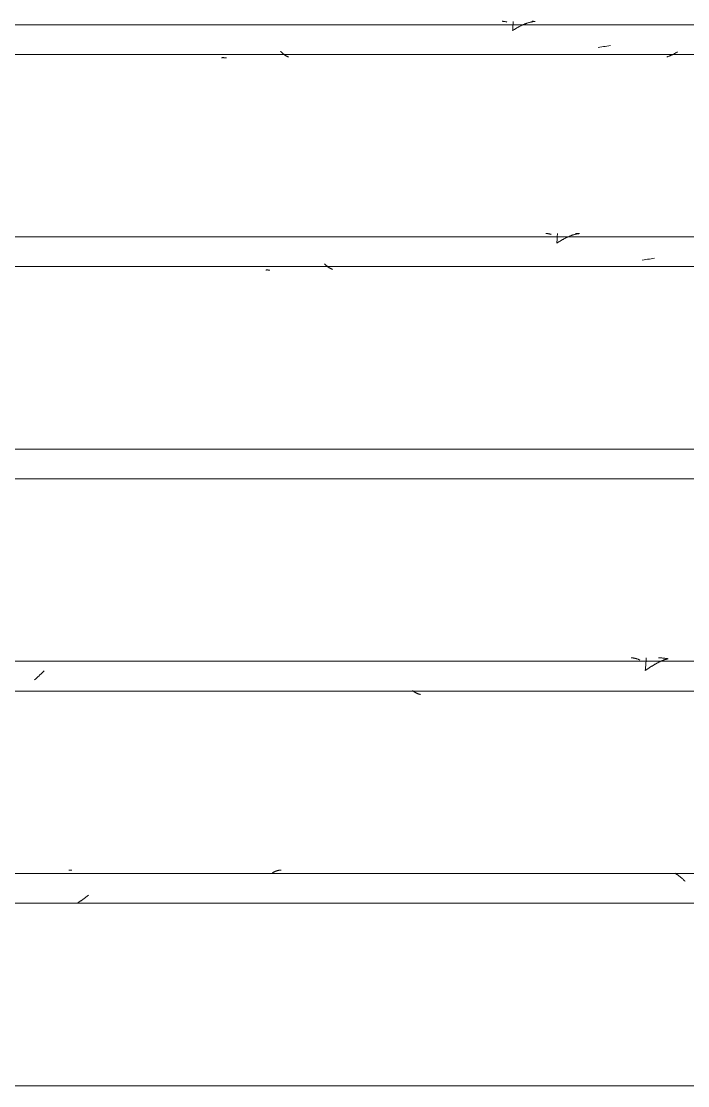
# Model space of a CAD drawing. Header units: millimetres. Extents: x -2100 to 124761, y -10432 to 93550.
# Drawn here: x 27177 to 27625, y -1000 to -283 of the extents above; entities that cross this region are included whole.
import ezdxf

# ---------------------------------------------------------------- set-up
doc = ezdxf.new("R2010")
doc.units = ezdxf.units.MM
doc.layers.add('NET CAT', color=3, linetype='Continuous', lineweight=5)
doc.layers.add('NET THAY 1', color=41, linetype='Continuous', lineweight=5)

# ---------------------------------------------------------------- blocks, each defined once
blk = doc.blocks.new('FP_4-MẶT ĐỨNG TRỤC A-Q')
at = {"layer": 'NET THAY 1'}
for p, q in [((31483.97, -857.14), (22887.32, -857.14)), ((27209.45, -854.82), (27208.46, -854.82)), ((27210.43, -854.82), (27209.45, -854.82)), ((27345.75, -856.51), (27345.5, -856.65)), ((27346, -856.38), (27345.75, -856.51)), ((27346.24, -856.26), (27346, -856.38)), ((27346.49, -856.14), (27346.24, -856.26)), ((27346.74, -856.02), (27346.49, -856.14)), ((27346.98, -855.91), (27346.74, -856.02)), ((27347.23, -855.8), (27346.98, -855.91)), ((27347.48, -855.7), (27347.23, -855.8)), ((27347.72, -855.61), (27347.48, -855.7)), ((27347.97, -855.52), (27347.72, -855.61)), ((27348.22, -855.43), (27347.97, -855.52)), ((27348.46, -855.35), (27348.22, -855.43)), ((27348.71, -855.28), (27348.46, -855.35)), ((27348.95, -855.21), (27348.71, -855.28)), ((27349.2, -855.15), (27348.95, -855.21)), ((27349.44, -855.09), (27349.2, -855.15)), ((27349.69, -855.04), (27349.44, -855.09)), ((27349.93, -854.99), (27349.69, -855.04)), ((27350.17, -854.95), (27349.93, -854.99)), ((27350.42, -854.91), (27350.17, -854.95)), ((27350.66, -854.88), (27350.42, -854.91)), ((27350.91, -854.86), (27350.66, -854.88)), ((27351.15, -854.84), (27350.91, -854.86)), ((27351.39, -854.83), (27351.15, -854.84)), ((27616.88, -857.17), (27616.6, -857)), ((27617.16, -857.34), (27616.88, -857.17)), ((27617.45, -857.52), (27617.16, -857.34)), ((27617.73, -857.71), (27617.45, -857.52)), ((27618.01, -857.9), (27617.73, -857.71)), ((27618.29, -858.09), (27618.01, -857.9)), ((27618.57, -858.29), (27618.29, -858.09)), ((27618.85, -858.5), (27618.57, -858.29)), ((27619.13, -858.7), (27618.85, -858.5)), ((27619.41, -858.92), (27619.13, -858.7)), ((27619.69, -859.14), (27619.41, -858.92)), ((27619.97, -859.36), (27619.69, -859.14)), ((27620.25, -859.59), (27619.97, -859.36)), ((27620.52, -859.82), (27620.25, -859.59)), ((27620.8, -860.06), (27620.52, -859.82)), ((27621.07, -860.3), (27620.8, -860.06)), ((27621.35, -860.54), (27621.07, -860.3)), ((27621.62, -860.79), (27621.35, -860.54)), ((27621.9, -861.04), (27621.62, -860.79)), ((27622.17, -861.29), (27621.9, -861.04)), ((27622.44, -861.55), (27622.17, -861.29)), ((27622.71, -861.81), (27622.44, -861.55)), ((27622.98, -862.08), (27622.71, -861.81)), ((27623.25, -862.34), (27622.98, -862.08)), ((27218.52, -874.2), (27218.23, -874.42)), ((27218.81, -873.99), (27218.52, -874.2)), ((27219.11, -873.77), (27218.81, -873.99)), ((27219.4, -873.54), (27219.11, -873.77)), ((27219.69, -873.32), (27219.4, -873.54)), ((27219.98, -873.09), (27219.69, -873.32)), ((27220.27, -872.86), (27219.98, -873.09)), ((27220.56, -872.63), (27220.27, -872.86)), ((27220.85, -872.39), (27220.56, -872.63)), ((27221.13, -872.15), (27220.85, -872.39)), ((27221.42, -871.91), (27221.13, -872.15)), ((27221.71, -871.67), (27221.42, -871.91)), ((22887.32, -877.14), (31483.97, -877.14)), ((27214.97, -876.52), (27214.67, -876.69)), ((27215.27, -876.35), (27214.97, -876.52)), ((27215.57, -876.18), (27215.27, -876.35)), ((27215.86, -876), (27215.57, -876.18)), ((27216.16, -875.81), (27215.86, -876)), ((27216.46, -875.62), (27216.16, -875.81)), ((27216.75, -875.43), (27216.46, -875.62)), ((27217.05, -875.24), (27216.75, -875.43)), ((27217.35, -875.04), (27217.05, -875.24)), ((27217.64, -874.83), (27217.35, -875.04)), ((27217.93, -874.63), (27217.64, -874.83)), ((27218.23, -874.42), (27217.93, -874.63))]:
    blk.add_line(p, q, dxfattribs=at)
blk = doc.blocks.new('FP_5-MẶT ĐỨNG TRỤC A-Q')
at = {"layer": 'NET THAY 1'}
for p, q in [((31454.24, -714.29), (22887.32, -714.29)), ((27587.4, -711.97), (27587.11, -711.96)), ((27587.69, -711.99), (27587.4, -711.97)), ((27587.98, -712.01), (27587.69, -711.99)), ((27588.27, -712.04), (27587.98, -712.01)), ((27588.55, -712.08), (27588.27, -712.04)), ((27588.84, -712.12), (27588.55, -712.08)), ((27589.13, -712.17), (27588.84, -712.12)), ((27589.42, -712.23), (27589.13, -712.17)), ((27589.71, -712.3), (27589.42, -712.23)), ((27590, -712.37), (27589.71, -712.3)), ((27590.28, -712.44), (27590, -712.37)), ((27590.57, -712.53), (27590.28, -712.44)), ((27590.86, -712.62), (27590.57, -712.53)), ((27591.15, -712.72), (27590.86, -712.62)), ((27591.43, -712.82), (27591.15, -712.72)), ((27591.72, -712.93), (27591.43, -712.82)), ((27592.01, -713.04), (27591.72, -712.93)), ((27592.29, -713.17), (27592.01, -713.04)), ((27592.58, -713.29), (27592.29, -713.17)), ((27592.86, -713.43), (27592.58, -713.29)), ((27596.88, -716.07), (27596.8, -717.08)), ((27596.95, -715.15), (27596.88, -716.07)), ((27597, -714.33), (27596.95, -715.15)), ((27597.05, -713.62), (27597, -714.33)), ((27597.09, -713.03), (27597.05, -713.62)), ((27597.12, -712.57), (27597.09, -713.03)), ((27597.15, -712.23), (27597.12, -712.57)), ((27597.17, -712.03), (27597.15, -712.23)), ((27602.71, -716.46), (27602.39, -716.65)), ((27603.03, -716.27), (27602.71, -716.46)), ((27603.35, -716.09), (27603.03, -716.27)), ((27603.67, -715.91), (27603.35, -716.09)), ((27604, -715.73), (27603.67, -715.91)), ((27604.32, -715.55), (27604, -715.73)), ((27604.64, -715.38), (27604.32, -715.55)), ((27604.96, -715.21), (27604.64, -715.38)), ((27605.28, -715.05), (27604.96, -715.21)), ((27605.6, -714.89), (27605.28, -715.05)), ((27605.8, -711.97), (27605.36, -711.96)), ((27605.92, -714.73), (27605.6, -714.89)), ((27606.24, -711.98), (27605.8, -711.97)), ((27606.23, -714.58), (27605.92, -714.73)), ((27606.55, -714.43), (27606.23, -714.58)), ((27606.68, -711.99), (27606.24, -711.98)), ((27606.87, -714.29), (27606.55, -714.43)), ((27607.11, -712.01), (27606.68, -711.99)), ((27607.19, -714.15), (27606.87, -714.29)), ((27607.55, -712.04), (27607.11, -712.01)), ((27607.5, -714.01), (27607.19, -714.15)), ((27607.82, -713.88), (27607.5, -714.01)), ((27607.99, -712.07), (27607.55, -712.04)), ((27608.14, -713.75), (27607.82, -713.88)), ((27608.42, -712.1), (27607.99, -712.07)), ((27608.45, -713.62), (27608.14, -713.75)), ((27608.86, -712.14), (27608.42, -712.1)), ((27608.77, -713.5), (27608.45, -713.62)), ((27609.09, -713.38), (27608.77, -713.5)), ((27609.3, -712.18), (27608.86, -712.14)), ((27609.4, -713.27), (27609.09, -713.38)), ((27609.73, -712.23), (27609.3, -712.18)), ((27609.72, -713.16), (27609.4, -713.27)), ((27610.03, -713.06), (27609.72, -713.16)), ((27610.17, -712.28), (27609.73, -712.23)), ((27610.35, -712.96), (27610.03, -713.06)), ((27610.61, -712.34), (27610.17, -712.28)), ((27610.66, -712.87), (27610.35, -712.96)), ((27611.04, -712.4), (27610.61, -712.34)), ((27610.97, -712.78), (27610.66, -712.87)), ((27611.29, -712.69), (27610.97, -712.78)), ((27611.48, -712.47), (27611.04, -712.4)), ((27611.6, -712.61), (27611.29, -712.69)), ((27611.92, -712.54), (27611.48, -712.47)), ((27611.92, -712.54), (27611.6, -712.61)), ((27188.78, -723.71), (27188.5, -723.97)), ((27189.05, -723.45), (27188.78, -723.71)), ((27189.32, -723.19), (27189.05, -723.45)), ((27189.59, -722.93), (27189.32, -723.19)), ((27189.87, -722.67), (27189.59, -722.93)), ((27190.14, -722.41), (27189.87, -722.67)), ((27190.41, -722.15), (27190.14, -722.41)), ((27190.68, -721.89), (27190.41, -722.15)), ((27190.94, -721.63), (27190.68, -721.89)), ((27191.21, -721.38), (27190.94, -721.63)), ((27191.48, -721.12), (27191.21, -721.38)), ((27191.75, -720.87), (27191.48, -721.12)), ((27192.01, -720.62), (27191.75, -720.87)), ((27596.6, -719.32), (27596.48, -720.54)), ((27596.82, -720.28), (27596.49, -720.51)), ((27596.71, -718.17), (27596.6, -719.32)), ((27596.8, -717.08), (27596.71, -718.17)), ((27597.15, -720.05), (27596.82, -720.28)), ((27597.48, -719.82), (27597.15, -720.05)), ((27597.81, -719.6), (27597.48, -719.82)), ((27598.14, -719.37), (27597.81, -719.6)), ((27598.47, -719.15), (27598.14, -719.37)), ((27598.8, -718.93), (27598.47, -719.15)), ((27599.13, -718.71), (27598.8, -718.93)), ((27599.46, -718.49), (27599.13, -718.71)), ((27599.78, -718.27), (27599.46, -718.49)), ((27600.11, -718.06), (27599.78, -718.27)), ((27600.44, -717.85), (27600.11, -718.06)), ((27600.76, -717.64), (27600.44, -717.85)), ((27601.09, -717.44), (27600.76, -717.64)), ((27601.41, -717.24), (27601.09, -717.44)), ((27601.74, -717.04), (27601.41, -717.24)), ((27602.06, -716.84), (27601.74, -717.04)), ((27602.39, -716.65), (27602.06, -716.84)), ((27185.73, -726.58), (27185.45, -726.84)), ((27186.01, -726.32), (27185.73, -726.58)), ((27186.29, -726.06), (27186.01, -726.32)), ((27186.57, -725.8), (27186.29, -726.06)), ((27186.85, -725.54), (27186.57, -725.8)), ((27187.12, -725.28), (27186.85, -725.54)), ((27187.4, -725.02), (27187.12, -725.28)), ((27187.68, -724.76), (27187.4, -725.02)), ((27187.95, -724.5), (27187.68, -724.76)), ((27188.23, -724.23), (27187.95, -724.5)), ((27188.5, -723.97), (27188.23, -724.23)), ((22887.32, -734.29), (31454.24, -734.29)), ((27440.09, -734.12), (27439.87, -733.94)), ((27440.32, -734.29), (27440.09, -734.12)), ((27440.55, -734.46), (27440.32, -734.29)), ((27440.78, -734.62), (27440.55, -734.46)), ((27441, -734.77), (27440.78, -734.62)), ((27441.23, -734.92), (27441, -734.77)), ((27441.45, -735.07), (27441.23, -734.92)), ((27441.68, -735.21), (27441.45, -735.07)), ((27441.9, -735.34), (27441.68, -735.21)), ((27442.13, -735.46), (27441.9, -735.34)), ((27442.35, -735.58), (27442.13, -735.46)), ((27442.58, -735.7), (27442.35, -735.58)), ((27442.8, -735.8), (27442.58, -735.7)), ((27443.02, -735.9), (27442.8, -735.8)), ((27443.25, -736), (27443.02, -735.9)), ((27443.47, -736.09), (27443.25, -736)), ((27443.69, -736.17), (27443.47, -736.09)), ((27443.91, -736.24), (27443.69, -736.17)), ((27444.14, -736.31), (27443.91, -736.24)), ((27444.36, -736.37), (27444.14, -736.31)), ((27444.58, -736.42), (27444.36, -736.37)), ((27444.8, -736.47), (27444.58, -736.42)), ((27445.02, -736.51), (27444.8, -736.47)), ((27445.24, -736.55), (27445.02, -736.51))]:
    blk.add_line(p, q, dxfattribs=at)
blk = doc.blocks.new('FP_6-MẶT ĐỨNG TRỤC A-Q')
at = {"layer": 'NET THAY 1'}
for p, q in [((31424.51, -571.43), (22887.32, -571.43)), ((22887.32, -591.43), (31424.51, -591.43))]:
    blk.add_line(p, q, dxfattribs=at)
blk = doc.blocks.new('FP_7-MẶT ĐỨNG TRỤC A-Q')
at = {"layer": 'NET THAY 1'}
for p, q in [((31394.78, -428.57), (22887.32, -428.57)), ((27529.83, -426.26), (27529.55, -426.25)), ((27530.11, -426.27), (27529.83, -426.26)), ((27530.38, -426.29), (27530.11, -426.27)), ((27530.66, -426.32), (27530.38, -426.29)), ((27530.94, -426.36), (27530.66, -426.32)), ((27531.22, -426.4), (27530.94, -426.36)), ((27531.5, -426.44), (27531.22, -426.4)), ((27531.77, -426.5), (27531.5, -426.44)), ((27532.05, -426.56), (27531.77, -426.5)), ((27532.33, -426.62), (27532.05, -426.56)), ((27532.61, -426.69), (27532.33, -426.62)), ((27532.88, -426.77), (27532.61, -426.69)), ((27533.16, -426.86), (27532.88, -426.77)), ((27537.16, -429.89), (27537.09, -430.79)), ((27537.22, -429.07), (27537.16, -429.89)), ((27537.26, -428.34), (27537.22, -429.07)), ((27537.3, -427.71), (27537.26, -428.34)), ((27537.34, -427.19), (27537.3, -427.71)), ((27537.37, -426.78), (27537.34, -427.19)), ((27537.39, -426.48), (27537.37, -426.78)), ((27537.41, -426.3), (27537.39, -426.48)), ((27541.78, -429.86), (27541.46, -430.03)), ((27542.1, -429.68), (27541.78, -429.86)), ((27542.42, -429.52), (27542.1, -429.68)), ((27542.74, -429.35), (27542.42, -429.52)), ((27543.06, -429.19), (27542.74, -429.35)), ((27543.38, -429.03), (27543.06, -429.19)), ((27543.7, -428.88), (27543.38, -429.03)), ((27544.02, -428.73), (27543.7, -428.88)), ((27544.34, -428.59), (27544.02, -428.73)), ((27544.65, -428.44), (27544.34, -428.59)), ((27544.97, -428.31), (27544.65, -428.44)), ((27545.29, -428.17), (27544.97, -428.31)), ((27545.6, -428.04), (27545.29, -428.17)), ((27545.92, -427.92), (27545.6, -428.04)), ((27546.24, -427.8), (27545.92, -427.92)), ((27546.55, -427.68), (27546.24, -427.8)), ((27546.87, -427.57), (27546.55, -427.68)), ((27547.18, -427.46), (27546.87, -427.57)), ((27547.5, -427.36), (27547.18, -427.46)), ((27547.81, -427.26), (27547.5, -427.36)), ((27548.13, -427.16), (27547.81, -427.26)), ((27548.44, -427.07), (27548.13, -427.16)), ((27548.76, -426.99), (27548.44, -427.07)), ((27549.07, -426.9), (27548.76, -426.99)), ((27549.38, -426.83), (27549.07, -426.9)), ((27549.7, -426.76), (27549.38, -426.83)), ((27550.08, -426.25), (27549.65, -426.25)), ((27550.01, -426.69), (27549.7, -426.76)), ((27550.32, -426.63), (27550.01, -426.69)), ((27550.5, -426.26), (27550.08, -426.25)), ((27550.64, -426.57), (27550.32, -426.63)), ((27550.93, -426.28), (27550.5, -426.26)), ((27550.95, -426.51), (27550.64, -426.57)), ((27551.35, -426.3), (27550.93, -426.28)), ((27551.26, -426.47), (27550.95, -426.51)), ((27551.57, -426.42), (27551.26, -426.47)), ((27551.77, -426.32), (27551.35, -426.3)), ((27551.89, -426.38), (27551.57, -426.42)), ((27552.2, -426.35), (27551.77, -426.32)), ((27552.2, -426.35), (27551.89, -426.38)), ((27537.01, -431.77), (27536.92, -432.82)), ((27537.25, -432.58), (27536.92, -432.8)), ((27537.09, -430.79), (27537.01, -431.77)), ((27537.58, -432.37), (27537.25, -432.58)), ((27537.9, -432.16), (27537.58, -432.37)), ((27538.23, -431.95), (27537.9, -432.16)), ((27538.55, -431.75), (27538.23, -431.95)), ((27538.88, -431.54), (27538.55, -431.75)), ((27539.2, -431.34), (27538.88, -431.54)), ((27539.53, -431.15), (27539.2, -431.34)), ((27539.85, -430.95), (27539.53, -431.15)), ((27540.17, -430.76), (27539.85, -430.95)), ((27540.5, -430.57), (27540.17, -430.76)), ((27540.82, -430.39), (27540.5, -430.57)), ((27541.14, -430.21), (27540.82, -430.39)), ((27541.46, -430.03), (27541.14, -430.21)), ((27595.7, -443.95), (27594.51, -444.13)), ((27596.88, -443.78), (27595.7, -443.95)), ((27598.07, -443.6), (27596.88, -443.78)), ((27599.26, -443.43), (27598.07, -443.6)), ((27600.45, -443.25), (27599.26, -443.43)), ((27601.64, -443.07), (27600.45, -443.25)), ((27602.82, -442.89), (27601.64, -443.07)), ((22887.32, -448.57), (31394.78, -448.57)), ((27341.26, -450.85), (27341.04, -450.89)), ((27341.48, -450.78), (27341.26, -450.85)), ((27341.7, -450.69), (27341.48, -450.78)), ((27341.97, -450.73), (27341.7, -450.69)), ((27342.25, -450.77), (27341.97, -450.73)), ((27342.52, -450.81), (27342.25, -450.77)), ((27342.79, -450.84), (27342.52, -450.81)), ((27343.06, -450.86), (27342.79, -450.84)), ((27343.33, -450.88), (27343.06, -450.86)), ((27343.61, -450.89), (27343.33, -450.88)), ((27343.88, -450.9), (27343.61, -450.89)), ((27380.82, -446.94), (27380.59, -446.72)), ((27381.05, -447.15), (27380.82, -446.94)), ((27381.29, -447.36), (27381.05, -447.15)), ((27381.52, -447.56), (27381.29, -447.36)), ((27381.75, -447.76), (27381.52, -447.56)), ((27381.98, -447.95), (27381.75, -447.76)), ((27382.21, -448.13), (27381.98, -447.95)), ((27382.43, -448.31), (27382.21, -448.13)), ((27382.66, -448.49), (27382.43, -448.31)), ((27382.89, -448.66), (27382.66, -448.49)), ((27383.12, -448.82), (27382.89, -448.66)), ((27383.34, -448.98), (27383.12, -448.82)), ((27383.57, -449.14), (27383.34, -448.98)), ((27383.8, -449.28), (27383.57, -449.14)), ((27384.02, -449.42), (27383.8, -449.28)), ((27384.25, -449.56), (27384.02, -449.42)), ((27384.47, -449.69), (27384.25, -449.56)), ((27384.69, -449.81), (27384.47, -449.69)), ((27384.92, -449.93), (27384.69, -449.81)), ((27385.14, -450.04), (27384.92, -449.93)), ((27385.37, -450.14), (27385.14, -450.04)), ((27385.59, -450.24), (27385.37, -450.14)), ((27385.81, -450.33), (27385.59, -450.24)), ((27386.03, -450.41), (27385.81, -450.33))]:
    blk.add_line(p, q, dxfattribs=at)
blk = doc.blocks.new('FP_8-MẶT ĐỨNG TRỤC A-Q')
at = {"layer": 'NET THAY 1'}
for p, q in [((31365.06, -285.71), (22887.32, -285.71)), ((27500.38, -283.4), (27500.11, -283.39)), ((27500.66, -283.41), (27500.38, -283.4)), ((27500.93, -283.43), (27500.66, -283.41)), ((27501.2, -283.46), (27500.93, -283.43)), ((27501.48, -283.5), (27501.2, -283.46)), ((27501.75, -283.54), (27501.48, -283.5)), ((27502.02, -283.58), (27501.75, -283.54)), ((27502.3, -283.63), (27502.02, -283.58)), ((27502.57, -283.69), (27502.3, -283.63)), ((27502.84, -283.75), (27502.57, -283.69)), ((27503.12, -283.82), (27502.84, -283.75)), ((27503.39, -283.9), (27503.12, -283.82)), ((27507.45, -286.08), (27507.39, -286.86)), ((27507.49, -285.38), (27507.45, -286.08)), ((27507.53, -284.78), (27507.49, -285.38)), ((27507.57, -284.29), (27507.53, -284.78)), ((27507.59, -283.9), (27507.57, -284.29)), ((27507.62, -283.61), (27507.59, -283.9)), ((27507.64, -283.44), (27507.62, -283.61)), ((27512.34, -286.6), (27512.02, -286.77)), ((27512.66, -286.44), (27512.34, -286.6)), ((27512.98, -286.28), (27512.66, -286.44)), ((27513.3, -286.12), (27512.98, -286.28)), ((27513.62, -285.97), (27513.3, -286.12)), ((27513.94, -285.82), (27513.62, -285.97)), ((27514.25, -285.68), (27513.94, -285.82)), ((27514.57, -285.54), (27514.25, -285.68)), ((27514.89, -285.4), (27514.57, -285.54)), ((27515.21, -285.27), (27514.89, -285.4)), ((27515.52, -285.14), (27515.21, -285.27)), ((27515.84, -285.02), (27515.52, -285.14)), ((27516.15, -284.9), (27515.84, -285.02)), ((27516.47, -284.78), (27516.15, -284.9)), ((27516.79, -284.67), (27516.47, -284.78)), ((27517.1, -284.57), (27516.79, -284.67)), ((27517.42, -284.46), (27517.1, -284.57)), ((27517.73, -284.37), (27517.42, -284.46)), ((27518.04, -284.27), (27517.73, -284.37)), ((27518.36, -284.18), (27518.04, -284.27)), ((27518.67, -284.1), (27518.36, -284.18)), ((27518.99, -284.02), (27518.67, -284.1)), ((27519.3, -283.94), (27518.99, -284.02)), ((27519.61, -283.87), (27519.3, -283.94)), ((27519.93, -283.81), (27519.61, -283.87)), ((27520.24, -283.75), (27519.93, -283.81)), ((27520.55, -283.69), (27520.24, -283.75)), ((27520.86, -283.39), (27520.46, -283.39)), ((27520.87, -283.64), (27520.55, -283.69)), ((27521.25, -283.4), (27520.86, -283.39)), ((27521.18, -283.59), (27520.87, -283.64)), ((27521.49, -283.55), (27521.18, -283.59)), ((27521.64, -283.42), (27521.25, -283.4)), ((27521.8, -283.51), (27521.49, -283.55)), ((27522.03, -283.43), (27521.64, -283.42)), ((27522.12, -283.48), (27521.8, -283.51)), ((27522.43, -283.45), (27522.03, -283.43)), ((27522.43, -283.45), (27522.12, -283.48)), ((27507.25, -288.66), (27507.17, -289.67)), ((27507.5, -289.43), (27507.17, -289.65)), ((27507.33, -287.72), (27507.25, -288.66)), ((27507.39, -286.86), (27507.33, -287.72)), ((27507.82, -289.23), (27507.5, -289.43)), ((27508.15, -289.02), (27507.82, -289.23)), ((27508.48, -288.81), (27508.15, -289.02)), ((27508.8, -288.61), (27508.48, -288.81)), ((27509.12, -288.41), (27508.8, -288.61)), ((27509.45, -288.22), (27509.12, -288.41)), ((27509.77, -288.03), (27509.45, -288.22)), ((27510.09, -287.84), (27509.77, -288.03)), ((27510.42, -287.65), (27510.09, -287.84)), ((27510.74, -287.47), (27510.42, -287.65)), ((27511.06, -287.29), (27510.74, -287.47)), ((27511.38, -287.11), (27511.06, -287.29)), ((27511.7, -286.94), (27511.38, -287.11)), ((27512.02, -286.77), (27511.7, -286.94)), ((27565.98, -300.79), (27564.79, -300.97)), ((27567.17, -300.62), (27565.98, -300.79)), ((27568.36, -300.44), (27567.17, -300.62)), ((27569.54, -300.26), (27568.36, -300.44)), ((27570.73, -300.08), (27569.54, -300.26)), ((27571.92, -299.9), (27570.73, -300.08)), ((27573.1, -299.72), (27571.92, -299.9)), ((22887.32, -305.71), (31365.06, -305.71)), ((27311.5, -307.97), (27311.25, -308.03)), ((27311.76, -307.89), (27311.5, -307.97)), ((27312.01, -307.77), (27311.76, -307.89)), ((27312.26, -307.82), (27312.01, -307.77)), ((27312.52, -307.86), (27312.26, -307.82)), ((27312.77, -307.9), (27312.52, -307.86)), ((27313.03, -307.93), (27312.77, -307.9)), ((27313.29, -307.96), (27313.03, -307.93)), ((27313.54, -307.99), (27313.29, -307.96)), ((27313.8, -308.01), (27313.54, -307.99)), ((27314.05, -308.02), (27313.8, -308.01)), ((27314.31, -308.03), (27314.05, -308.02)), ((27314.56, -308.04), (27314.31, -308.03)), ((27351.12, -303.84), (27350.88, -303.61)), ((27351.35, -304.05), (27351.12, -303.84)), ((27351.58, -304.26), (27351.35, -304.05)), ((27351.81, -304.47), (27351.58, -304.26)), ((27352.04, -304.67), (27351.81, -304.47)), ((27352.27, -304.87), (27352.04, -304.67)), ((27352.5, -305.06), (27352.27, -304.87)), ((27352.73, -305.25), (27352.5, -305.06)), ((27352.96, -305.43), (27352.73, -305.25)), ((27353.19, -305.61), (27352.96, -305.43)), ((27353.42, -305.78), (27353.19, -305.61)), ((27353.64, -305.94), (27353.42, -305.78)), ((27353.87, -306.1), (27353.64, -305.94)), ((27354.1, -306.26), (27353.87, -306.1)), ((27354.32, -306.4), (27354.1, -306.26)), ((27354.55, -306.55), (27354.32, -306.4)), ((27354.77, -306.68), (27354.55, -306.55)), ((27355, -306.81), (27354.77, -306.68)), ((27355.22, -306.94), (27355, -306.81)), ((27355.45, -307.05), (27355.22, -306.94)), ((27355.67, -307.16), (27355.45, -307.05)), ((27355.89, -307.27), (27355.67, -307.16)), ((27356.12, -307.37), (27355.89, -307.27)), ((27356.34, -307.46), (27356.12, -307.37)), ((27611.38, -307.27), (27611.08, -307.36)), ((27611.69, -307.17), (27611.38, -307.27)), ((27611.99, -307.08), (27611.69, -307.17)), ((27612.3, -306.97), (27611.99, -307.08)), ((27612.6, -306.86), (27612.3, -306.97)), ((27612.9, -306.75), (27612.6, -306.86)), ((27613.21, -306.63), (27612.9, -306.75)), ((27613.51, -306.5), (27613.21, -306.63)), ((27613.81, -306.37), (27613.51, -306.5)), ((27614.11, -306.24), (27613.81, -306.37)), ((27614.41, -306.1), (27614.11, -306.24)), ((27614.72, -305.96), (27614.41, -306.1)), ((27615.02, -305.81), (27614.72, -305.96)), ((27615.32, -305.66), (27615.02, -305.81)), ((27615.62, -305.5), (27615.32, -305.66)), ((27615.92, -305.34), (27615.62, -305.5)), ((27616.22, -305.17), (27615.92, -305.34)), ((27616.51, -305), (27616.22, -305.17)), ((27616.81, -304.83), (27616.51, -305)), ((27617.11, -304.65), (27616.81, -304.83)), ((27617.41, -304.47), (27617.11, -304.65)), ((27617.71, -304.28), (27617.41, -304.47)), ((27618, -304.09), (27617.71, -304.28)), ((27618.3, -303.9), (27618, -304.09))]:
    blk.add_line(p, q, dxfattribs=at)

msp = doc.modelspace()

# ---------------------------------------------------------------- linework, layer by layer
at = {"layer": 'NET CAT'}
msp.add_lwpolyline([(44599.94, -1000), (-2000.06, -1000)], dxfattribs=at)

# ---------------------------------------------------------------- block references
at = {"layer": 'NET THAY 1'}
for name in ['FP_8-MẶT ĐỨNG TRỤC A-Q', 'FP_7-MẶT ĐỨNG TRỤC A-Q', 'FP_6-MẶT ĐỨNG TRỤC A-Q', 'FP_5-MẶT ĐỨNG TRỤC A-Q', 'FP_4-MẶT ĐỨNG TRỤC A-Q']:
    msp.add_blockref(name, (0, 0), dxfattribs=at)

doc.saveas('drawing.dxf')
